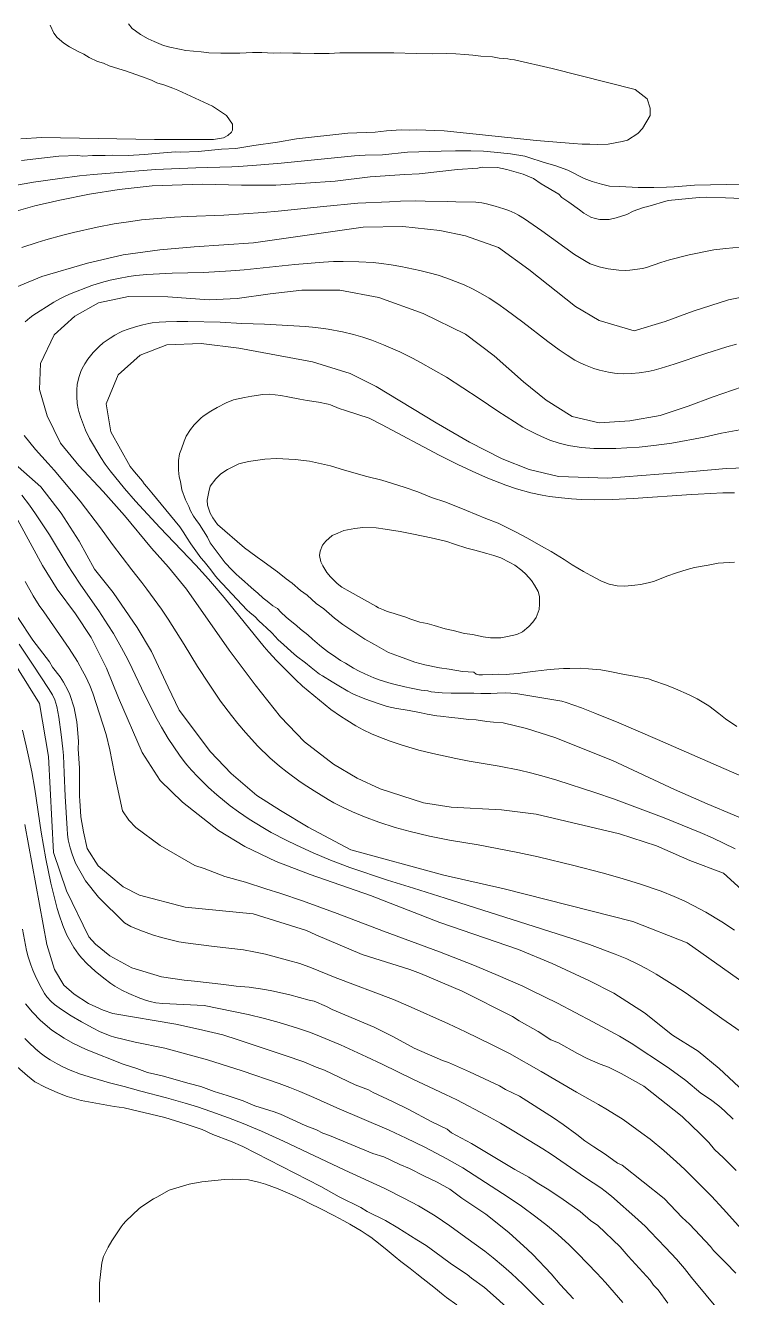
# Model space of a CAD drawing. Header units: metres. Extents: x 548946 to 557077, y 1838800 to 1845419.
# Drawn here: x 550228 to 550508, y 1844129 to 1844635 of the extents above; entities that cross this region are included whole.
import ezdxf

# ---------------------------------------------------------------- set-up
doc = ezdxf.new("R2010")
doc.units = ezdxf.units.M
doc.header["$LTSCALE"] = 28
doc.layers.add('1', color=7, linetype='Continuous', lineweight=13)
doc.layers.add('2', color=7, linetype='Continuous', lineweight=13)

msp = doc.modelspace()

# ---------------------------------------------------------------- linework, layer by layer
at = {"layer": '1'}
for points in [[(550269.06, 1844635.59), (550270.5, 1844633.77), (550271.73, 1844632.8), (550273.74, 1844631.41), (550276.8, 1844629.65), (550279.27, 1844628.57), (550282.92, 1844627), (550285.48, 1844626.3), (550289.29, 1844625.49), (550291.82, 1844625.03), (550297.84, 1844624.47), (550300.86, 1844624.07), (550305.7, 1844624), (550310.54, 1844623.93), (550313.26, 1844623.99), (550318.32, 1844624.19), (550321.91, 1844624.23), (550326.4, 1844623.99), (550329.37, 1844624.08), (550334.21, 1844624.01), (550337.31, 1844623.99), (550342.78, 1844623.87), (550348.74, 1844623.8), (550352.92, 1844624.03), (550361.47, 1844624.13), (550374.36, 1844624.1), (550383.31, 1844623.87), (550389.65, 1844623.73), (550395.34, 1844623.87), (550398.96, 1844623.66), (550402.57, 1844623.45), (550405.7, 1844623.19), (550408.97, 1844622.82), (550413.59, 1844622.47), (550416.26, 1844621.91), (550419.63, 1844621.67), (550420.78, 1844621.43), (550422.27, 1844621.35), (550437.25, 1844617.93), (550470.17, 1844609.51), (550475, 1844605.83), (550476.12, 1844602.15)], [(550476.12, 1844602.15), (550476.12, 1844599.2), (550473.14, 1844594.05), (550471.22, 1844592.02), (550467.19, 1844589.4), (550465.04, 1844588.9), (550462.9, 1844588.52), (550459.5, 1844587.77), (550455.34, 1844587.65), (550452.19, 1844587.77), (550449.17, 1844587.77), (550445.64, 1844588.02), (550431.05, 1844589.31), (550394.33, 1844593.05), (550383.34, 1844593.43), (550380.72, 1844593.33), (550377.25, 1844593.55), (550371.42, 1844593.09), (550367.02, 1844592.59), (550356.12, 1844592.17), (550335.7, 1844589.85), (550328.14, 1844588.59), (550318.75, 1844587.32), (550311.59, 1844586.11), (550305.94, 1844585.87), (550296.74, 1844584.83), (550289.66, 1844584.64), (550287.62, 1844584.81), (550279.79, 1844584.12), (550275.38, 1844583.63), (550268.93, 1844583.3), (550262.84, 1844583.42), (550259.81, 1844583.28), (550254.74, 1844583.31), (550250.91, 1844583.08), (550248.87, 1844583.26), (550241.39, 1844583.02), (550226.58, 1844581.34)], [(550443.47, 1844577.52), (550438.75, 1844579.15), (550433.67, 1844580.67), (550427.96, 1844582.56), (550426.39, 1844582.97), (550420.75, 1844583.93), (550414.26, 1844584.68), (550409.98, 1844584.95), (550405.01, 1844585.14), (550398.87, 1844585.16), (550393.24, 1844585.06), (550379.82, 1844584.61), (550369.83, 1844583.62), (550362.95, 1844583.38), (550358.81, 1844583.15), (550329.58, 1844580.22), (550321.54, 1844579.52), (550312.85, 1844578.9), (550310, 1844578.77), (550295.71, 1844578.37), (550279.78, 1844577.68), (550255.1, 1844575.73), (550249.51, 1844575.18), (550241.68, 1844574.17), (550231.28, 1844572.66), (550223.85, 1844571.32)], [(550525.88, 1844565.71), (550506.13, 1844566.52), (550498.61, 1844566.68), (550495.58, 1844566.54), (550483.35, 1844565.35), (550475.3, 1844563.02), (550473.52, 1844562.62), (550469.43, 1844561.14), (550466.95, 1844559.84), (550462.63, 1844558.55), (550459.88, 1844557.83), (550456.23, 1844557.82), (550454.36, 1844558.22), (550452.67, 1844558.83), (550449.86, 1844560.34), (550448.08, 1844561.76), (550443.89, 1844564.73), (550441.04, 1844566.64), (550439.88, 1844567.93), (550432.93, 1844572), (550429.85, 1844574.09), (550425.8, 1844575.86), (550419.3, 1844577.76), (550415.56, 1844578.55), (550409.47, 1844578.67), (550407.69, 1844578.27), (550399.63, 1844577.76), (550384.42, 1844576.04), (550378.77, 1844575.8), (550364.92, 1844574.87), (550351.15, 1844573.15), (550327.51, 1844571.47), (550313.93, 1844571.45), (550298.3, 1844571.86), (550278.36, 1844571.22), (550265.37, 1844569.72), (550253.57, 1844567.96), (550241.71, 1844565.55), (550231.78, 1844563.24)], [(550512.92, 1844571.87), (550493.74, 1844571.56), (550485.77, 1844570.78), (550482.69, 1844570.69), (550477.65, 1844570.56), (550471.47, 1844570.56), (550464.16, 1844570.94), (550460, 1844571.06), (550456.85, 1844571.93), (550453.2, 1844572.93), (550449.92, 1844574.18), (550443.47, 1844577.52)], [(550231.78, 1844563.24), (550218.91, 1844559.55)], [(550372.62, 1844564.83), (550360.04, 1844564.31), (550346.45, 1844563.02), (550328.39, 1844561.17), (550322.53, 1844560.7), (550306.82, 1844559.63), (550292.41, 1844559.05), (550287.29, 1844558.77), (550280.52, 1844558.3), (550274.12, 1844557.67), (550269.91, 1844557.12), (550263.29, 1844556.11), (550256.55, 1844554.83), (550247.2, 1844552.74), (550243, 1844551.68), (550236.12, 1844549.78), (550232.75, 1844548.77), (550226.63, 1844546.72)], [(550511.72, 1844546.83), (550506.29, 1844546.36), (550501.5, 1844545.77), (550491.62, 1844543.86), (550483.83, 1844541.87), (550480.41, 1844540.76), (550474.7, 1844538.76), (550473.09, 1844538.36), (550468.09, 1844537.69), (550466.47, 1844537.57), (550463.72, 1844537.76), (550459.49, 1844538.29), (550457.67, 1844538.59), (550455.92, 1844539.11), (550452.41, 1844540.27), (550450.75, 1844541.12), (550446.19, 1844543.9), (550433.09, 1844553.41), (550426.28, 1844558.17), (550423.83, 1844559.64), (550422.37, 1844560.36), (550419.99, 1844561.38), (550418.09, 1844562.09), (550414.6, 1844563.22), (550411.19, 1844564.13), (550409.36, 1844564.48), (550406.94, 1844564.78), (550398.98, 1844564.87), (550395.88, 1844565.02), (550386.77, 1844565.16), (550383.04, 1844565.29), (550377.06, 1844565.12), (550372.62, 1844564.83)], [(550227.99, 1844517.19), (550229.88, 1844518.84), (550231.06, 1844519.72), (550239.4, 1844524.96), (550241.68, 1844526.32), (550243.03, 1844527.02), (550245.63, 1844528.16), (550254.43, 1844531.66), (550258.35, 1844532.86), (550261.69, 1844533.69), (550265.02, 1844534.42), (550269.13, 1844535.16), (550271.86, 1844535.55), (550276.23, 1844536.01), (550286.42, 1844536.57), (550298.78, 1844536.85), (550309.61, 1844537.41), (550314.96, 1844537.83), (550335.02, 1844539.96), (550346.42, 1844540.9), (550350.42, 1844541.12), (550354.29, 1844541.22), (550360.44, 1844541.09), (550366.23, 1844540.73), (550369.49, 1844540.42), (550373.38, 1844539.9)], [(550373.38, 1844539.9), (550377.22, 1844539.19), (550384.76, 1844537.57), (550388.42, 1844536.7), (550391.94, 1844535.71), (550395.4, 1844534.58), (550398.87, 1844533.27), (550402.29, 1844531.83), (550405.56, 1844530.33), (550408.83, 1844528.62), (550412.25, 1844526.55), (550415.68, 1844524.3), (550418.99, 1844522.01), (550425.63, 1844517.09), (550435.58, 1844509.33), (550440.01, 1844506.09), (550443.19, 1844503.92), (550446.3, 1844502.02), (550448.36, 1844500.92), (550450.47, 1844499.93), (550453.82, 1844498.65), (550456.04, 1844497.98), (550459.65, 1844497.14), (550462.04, 1844496.77), (550463.35, 1844496.65), (550465.71, 1844496.58), (550468.73, 1844496.68), (550471.77, 1844496.95), (550475.43, 1844497.51), (550477.7, 1844498.02), (550480.56, 1844498.79), (550485.65, 1844500.32), (550498.26, 1844504.64), (550506.66, 1844507.26), (550510.47, 1844508.29)], [(550239.56, 1844512.01), (550247.73, 1844519.41), (550257.06, 1844524.75), (550269.02, 1844527.31), (550284.66, 1844527.18), (550301.07, 1844525.99), (550312.11, 1844526.5), (550325.33, 1844528.29), (550337.81, 1844529.74), (550352.91, 1844529.81), (550368.36, 1844526.83), (550386.01, 1844520.48), (550402.84, 1844512.24), (550414.16, 1844503.74), (550425.82, 1844493.35), (550434.81, 1844486), (550445.23, 1844479.59), (550455.98, 1844477.09), (550468.15, 1844477.86), (550480.18, 1844479.9), (550491.24, 1844483.64), (550501.13, 1844487.37), (550512.67, 1844491.42)], [(550509.9, 1844307.78), (550500.92, 1844312.06), (550496.07, 1844314.19), (550481.73, 1844320.11), (550461.65, 1844327.56), (550454.61, 1844329.94), (550439.15, 1844334.99), (550433.16, 1844336.76), (550428.59, 1844337.97), (550424.27, 1844338.98), (550416.27, 1844340.62), (550404.32, 1844342.61), (550398.94, 1844343.62), (550389.86, 1844345.6), (550384.29, 1844346.99), (550377.67, 1844348.94), (550372.89, 1844350.56), (550368.36, 1844352.27), (550365.57, 1844353.45), (550362.24, 1844355.01), (550359.26, 1844356.66), (550355.68, 1844358.86), (550353.2, 1844360.43), (550349.41, 1844363.08), (550338.14, 1844372.38), (550335.28, 1844375.11), (550327.75, 1844382.56), (550324.79, 1844385.85), (550322.94, 1844388.06), (550306.94, 1844407.69), (550300.72, 1844414.93), (550295.71, 1844420.51), (550281.5, 1844435.4), (550271.83, 1844445.89), (550267.42, 1844450.95), (550261.75, 1844457.97), (550259.8, 1844460.57), (550258.03, 1844463.26), (550253.53, 1844470.76), (550251.98, 1844474.08), (550251.13, 1844476.22), (550249.93, 1844479.45), (550249.29, 1844481.5), (550249.01, 1844482.66), (550248.66, 1844484.76), (550248.43, 1844487.46), (550248.43, 1844490.17), (550248.63, 1844492.28), (550248.84, 1844493.43), (550249.4, 1844495.49), (550250.15, 1844497.5), (550250.64, 1844498.59), (550251.65, 1844500.49), (550252.82, 1844502.32), (550254.92, 1844505), (550257.31, 1844507.41), (550258.99, 1844508.78), (550261.75, 1844510.73), (550263.6, 1844511.9), (550265.55, 1844512.97), (550266.69, 1844513.48), (550268.85, 1844514.29), (550271.73, 1844515.19), (550274.66, 1844516.01), (550277.07, 1844516.55)], [(550277.07, 1844516.55), (550278.47, 1844516.77), (550281.13, 1844517.04), (550283.87, 1844517.2), (550288.16, 1844517.36), (550292.51, 1844517.38), (550305.36, 1844516.99), (550314.03, 1844516.56), (550322.99, 1844516.28), (550339.26, 1844515.3), (550343.47, 1844514.89), (550348.36, 1844514.24), (550353.95, 1844513.2), (550358.37, 1844512.17), (550362.04, 1844511.14), (550365.65, 1844509.89), (550370.24, 1844508.07), (550376.74, 1844505.25), (550381.73, 1844502.78), (550384.95, 1844501.06), (550390.2, 1844498.16), (550395.32, 1844495.17), (550408.29, 1844486.78), (550415.63, 1844481.67), (550425.6, 1844475.37), (550426.77, 1844474.7), (550431.01, 1844472.57), (550434.24, 1844471.04), (550436.37, 1844470.13), (550439.98, 1844468.99), (550443.78, 1844468.08), (550446.23, 1844467.59), (550448.9, 1844467.2), (550453.85, 1844466.86), (550458.26, 1844466.79), (550462.52, 1844466.85), (550466.93, 1844467.06), (550471.8, 1844467.44), (550477.58, 1844468.03), (550484.73, 1844468.99), (550497.61, 1844471.33), (550504.51, 1844472.91), (550514.71, 1844474.82)], [(550513.91, 1844290.27), (550505.29, 1844298.07), (550491.92, 1844303.11), (550478.72, 1844308.93), (550463.97, 1844313.68), (550430.91, 1844321.59), (550417.16, 1844323.22), (550397.16, 1844324.25), (550386.11, 1844326.07), (550368.94, 1844331.57), (550359.8, 1844335.8), (550350.37, 1844341.42), (550338.89, 1844350.28), (550329.35, 1844360.15), (550319.34, 1844372.93), (550308.97, 1844386.7), (550292.08, 1844410.95), (550284.87, 1844419.67), (550278.18, 1844427.28), (550267.38, 1844440.23), (550258.92, 1844449.71), (550249.33, 1844460.08), (550241.98, 1844468.91), (550236.71, 1844479.79), (550233.69, 1844490.28), (550234.03, 1844500.65), (550239.56, 1844512.01)], [(550274.55, 1844453.93), (550271.33, 1844457.52), (550269.64, 1844459.73), (550261.98, 1844473.43), (550260.17, 1844484.58), (550264.9, 1844496.1), (550273.67, 1844503.96), (550284.3, 1844508.03), (550297.92, 1844508.58), (550312.86, 1844506.7), (550342.14, 1844501.32), (550357.01, 1844496.72), (550367.43, 1844491.48), (550391.17, 1844477.06), (550404.47, 1844469.31), (550417.36, 1844462.8), (550428.06, 1844458.49), (550439.74, 1844455.72), (550459.32, 1844455.02), (550493.09, 1844457.65), (550506.37, 1844458.93), (550517.81, 1844459.35)], [(550325.12, 1844343.96), (550320.33, 1844348.6), (550315.46, 1844353.95), (550312.41, 1844357.58), (550309.91, 1844360.71), (550305.6, 1844366.45), (550301.01, 1844373.14), (550296.46, 1844380.27), (550291.17, 1844389), (550284.79, 1844398.99), (550282.15, 1844402.94), (550276.28, 1844411.01), (550274.34, 1844413.61), (550270.33, 1844418.68), (550262.62, 1844428.71), (550257.83, 1844435.27), (550249.76, 1844445.9), (550239.43, 1844458.25), (550237.16, 1844460.87), (550232.07, 1844466.41), (550227.53, 1844472)], [(550430.6, 1844378.36), (550426.38, 1844377.79), (550423.75, 1844377.49), (550420.27, 1844377.19), (550419.14, 1844377.06), (550415.99, 1844377.18), (550413.52, 1844377.09), (550409.64, 1844376.93), (550408.11, 1844376.95), (550407.05, 1844377.12), (550406.19, 1844377.97), (550401.6, 1844378.21), (550396.35, 1844379.14), (550392.49, 1844379.65), (550386.74, 1844380.81), (550382.71, 1844381.97), (550376.65, 1844384.23), (550372.2, 1844385.73), (550366.7, 1844388.91), (550362.93, 1844391.05), (550359.34, 1844393.4), (550354.09, 1844396.9), (550350.85, 1844399.48), (550346.54, 1844403.09), (550343.52, 1844405.31), (550339.92, 1844408.52), (550337.33, 1844410.42), (550334.05, 1844413.38), (550331.66, 1844415.1), (550328.21, 1844417.85), (550325.82, 1844419.58), (550322.31, 1844422.04), (550320.14, 1844423.6), (550317.02, 1844425.91), (550315.14, 1844427.41), (550304.38, 1844436.66), (550302.56, 1844439.3), (550301.49, 1844441.18), (550300.38, 1844444.29), (550300.25, 1844446.27), (550300.91, 1844449.68), (550301.51, 1844451.94), (550303.65, 1844454.84), (550305.72, 1844456.79), (550308.28, 1844458.51), (550312.79, 1844460.73), (550316.67, 1844461.74), (550323.14, 1844462.57), (550327.78, 1844462.81), (550335.23, 1844462.51), (550340.83, 1844461.82), (550349.23, 1844459.91), (550354.75, 1844458.26), (550363.69, 1844455.75), (550369.66, 1844454.24), (550378.44, 1844451.52), (550383.9, 1844449.57), (550389.37, 1844447.43), (550395.01, 1844445.5), (550403.19, 1844442.24), (550410.88, 1844439.02)], [(550417.8, 1844357.79), (550413.96, 1844358.11), (550411.27, 1844358.38), (550407.11, 1844358.95), (550404.23, 1844359.2), (550399.99, 1844359.67), (550397.29, 1844359.93), (550392.95, 1844360.49), (550391.51, 1844360.61), (550387.62, 1844361.31), (550385.28, 1844361.81), (550380.52, 1844362.69), (550378.09, 1844363.09), (550375.48, 1844363.46), (550371.76, 1844364.37), (550369.01, 1844365.2), (550364.74, 1844366.71), (550362.26, 1844367.67), (550358.37, 1844369.22), (550356.05, 1844370.39), (550352.58, 1844372.47), (550349.92, 1844374.07), (550346.03, 1844376.48), (550344.9, 1844377.21), (550341.55, 1844379.88), (550339.36, 1844381.63), (550335.72, 1844384.36), (550333.6, 1844386.21), (550330.53, 1844389), (550328.42, 1844390.85), (550326.03, 1844393.44), (550323.69, 1844395.65), (550322.51, 1844396.75), (550320.69, 1844398.54), (550319.29, 1844400), (550317.2, 1844401.67), (550316.03, 1844402.77), (550304.35, 1844415.15), (550303.13, 1844416.63), (550301.67, 1844418.65), (550300.66, 1844419.97), (550299.01, 1844421.97), (550297.79, 1844423.45), (550293.83, 1844428.99), (550292.01, 1844431.64), (550290.96, 1844433.33), (550289.45, 1844435.73), (550278.31, 1844449.22), (550276.33, 1844451.65), (550275.24, 1844452.86), (550274.55, 1844453.93)], [(550226.72, 1844448.25), (550229.7, 1844444.33), (550232.13, 1844440.9), (550237.62, 1844432.51), (550245.07, 1844420.22), (550246.79, 1844417.53), (550250.12, 1844412.56), (550257.22, 1844402.34), (550260.86, 1844396.83), (550263.03, 1844393.37), (550266.27, 1844387.6), (550268.73, 1844382.99), (550270.46, 1844379.47), (550275.31, 1844369.14), (550280.46, 1844359.09), (550282.11, 1844356.07), (550284.81, 1844351.66), (550287.08, 1844348.23), (550289.32, 1844344.93), (550291.11, 1844342.48), (550292.13, 1844341.19), (550294.05, 1844338.99), (550296.51, 1844336.37), (550300.83, 1844332.08), (550304.05, 1844329.26), (550309.41, 1844324.9), (550312.65, 1844322.45), (550316.97, 1844319.53), (550322.3, 1844316.17), (550325.71, 1844314.28), (550331.68, 1844311.15), (550335.7, 1844309.14), (550342.4, 1844306.16), (550349.29, 1844303.22), (550356.86, 1844300.35), (550371.9, 1844295.34), (550382.25, 1844292.17), (550394.74, 1844288.08), (550445.07, 1844272.12), (550452.12, 1844269.68), (550462.3, 1844265.88), (550466.97, 1844263.97), (550471.06, 1844262.08), (550474.84, 1844260.1), (550478.58, 1844257.94), (550486.02, 1844253.34), (550490.5, 1844250.38)], [(550220.99, 1844445.92), (550234.8, 1844420.41), (550240.68, 1844410.9), (550248.01, 1844401.16), (550254.14, 1844391.68), (550260.32, 1844379.61), (550265.05, 1844367.77), (550274.42, 1844346), (550281.64, 1844334.96), (550290.52, 1844326.31), (550304.73, 1844315.05), (550315.16, 1844308.64), (550327.59, 1844302.73), (550341.1, 1844297.58), (550365.05, 1844289.26), (550392.63, 1844278.52), (550423.84, 1844267.68), (550437.26, 1844262.14), (550451.86, 1844255.44), (550461.74, 1844250.39), (550473.87, 1844242.63), (550485.1, 1844233.74), (550495.27, 1844227.3), (550503.55, 1844220.51), (550529.21, 1844196.52)], [(550410.88, 1844439.02), (550415.85, 1844437.11), (550422.92, 1844433.54), (550427.16, 1844431.35), (550433.06, 1844428.02), (550436.82, 1844425.88), (550442.03, 1844422.76), (550445.23, 1844420.55), (550449.7, 1844418.02), (550452.65, 1844416.35), (550456.81, 1844414.06), (550459.89, 1844412.98), (550463.1, 1844412.3), (550466.07, 1844412.16), (550470.12, 1844412.53), (550472.37, 1844412.78), (550475.44, 1844413.42), (550477.47, 1844414.03), (550480.58, 1844415.14), (550482.85, 1844416.06), (550486.69, 1844417.45), (550490.82, 1844418.78), (550493.78, 1844419.49), (550499.19, 1844420.49), (550503.2, 1844421.22), (550509.71, 1844421.68)], [(550227.99, 1844413.94), (550231.2, 1844408.33), (550233.6, 1844404.48), (550235.33, 1844401.88), (550245.51, 1844387.31), (550248.75, 1844382.16), (550250.8, 1844378.52), (550252.09, 1844376.05), (550253.61, 1844372.64), (550254.82, 1844369.58), (550260.09, 1844353.2), (550261.63, 1844347.08), (550263.4, 1844337.56), (550266.64, 1844322.91), (550269.08, 1844319.1), (550271.91, 1844316.29), (550281.65, 1844309.06), (550295.41, 1844301.18), (550299.02, 1844299.87), (550305.51, 1844297.36), (550307.21, 1844296.81), (550315.51, 1844294.51), (550323.54, 1844291.91), (550329.57, 1844290.06), (550338.14, 1844287.06), (550351.92, 1844282), (550370.34, 1844275), (550392.47, 1844266.86), (550405.71, 1844261.6), (550414.89, 1844257.8), (550425.6, 1844253.14), (550429.1, 1844251.5)], [(550225.07, 1844399.72), (550230.96, 1844390.66), (550237.61, 1844382.08)], [(550453.75, 1844189.27), (550450.23, 1844191.71), (550447.11, 1844194.19), (550441.59, 1844198.22), (550437.85, 1844200.84), (550424.32, 1844209.43), (550418.76, 1844212.04), (550416.36, 1844213.59), (550404.39, 1844219.12), (550396.07, 1844222.83), (550393.76, 1844223.58), (550382.46, 1844228.58), (550374.05, 1844233.1), (550366.53, 1844236.9), (550349.94, 1844243.93), (550347.58, 1844245.08), (550342.69, 1844247.16), (550340.82, 1844247.56), (550333.08, 1844249.72), (550326.63, 1844251.21), (550323.12, 1844251.83), (550316.94, 1844252.75), (550311.83, 1844253.18), (550306.89, 1844253.84), (550295.2, 1844255.14), (550291.11, 1844255.49), (550282.14, 1844256.88), (550270.29, 1844260.48), (550261.57, 1844265.29), (550255.89, 1844269.91), (550253.23, 1844272.8), (550244.39, 1844291.01), (550239.27, 1844306.25), (550237.21, 1844344.43), (550233.7, 1844365.5), (550221.26, 1844385.55)], [(550237.61, 1844382.08), (550238.86, 1844380), (550241.94, 1844376.09), (550243.19, 1844374), (550244.98, 1844370.76), (550245.78, 1844369.02), (550247.4, 1844363.73), (550247.75, 1844362.35), (550248.43, 1844358.17), (550248.75, 1844355.37), (550249.12, 1844350.34), (550249.03, 1844347.5), (550249.49, 1844339.84), (550249.6, 1844333.57), (550249.56, 1844328.5), (550249.75, 1844326.9), (550250.07, 1844320.45), (550251.15, 1844314.49), (550252.65, 1844307.86), (550256.91, 1844301.03), (550261.17, 1844297.42), (550266.84, 1844292.6), (550273.33, 1844289.39), (550291.49, 1844284.6), (550318.52, 1844281.92), (550339.68, 1844275.34), (550343.46, 1844273.54), (550361.84, 1844265.74), (550380.75, 1844259.78), (550384.97, 1844258.23), (550401.57, 1844251.2), (550421.54, 1844241.11), (550424.17, 1844239.38), (550431.73, 1844235.18), (550436.76, 1844231.9), (550439.74, 1844230.62), (550447.31, 1844226.41), (550451.18, 1844224.42), (550456.3, 1844222.17), (550459.68, 1844220.93), (550464.62, 1844218.45), (550473.69, 1844213.4), (550488.83, 1844201.35), (550492.93, 1844197.36), (550495.65, 1844194.83), (550499.52, 1844191.02), (550501.66, 1844188.22), (550505.27, 1844184.99), (550510.3, 1844179.89)], [(550510.55, 1844356.4), (550506.11, 1844359.42), (550503.39, 1844361.58), (550499.44, 1844364.56), (550494.84, 1844367.37), (550491.62, 1844368.91), (550486.21, 1844371.34), (550482.61, 1844372.84), (550477.26, 1844374.7), (550475.48, 1844375.26), (550469.84, 1844376.34), (550465.96, 1844377.04), (550460.21, 1844378.2), (550456.62, 1844378.83), (550451.71, 1844379.32), (550448.64, 1844379.55), (550444.28, 1844379.43), (550441.71, 1844379.43), (550438.03, 1844379.11), (550435.11, 1844378.87), (550430.6, 1844378.36)], [(550531.02, 1844312.16), (550498.86, 1844325.6), (550485.81, 1844331.32), (550461.22, 1844342.92), (550438.35, 1844352.02), (550427, 1844355.61), (550417.8, 1844357.79)], [(550226.87, 1844354.86), (550228.4, 1844348.65), (550229.2, 1844345.06), (550230.56, 1844338.31), (550231.78, 1844331.44), (550234.38, 1844314.33), (550236.23, 1844303.81), (550238.21, 1844294.08), (550239.44, 1844288.78), (550240.71, 1844284.01), (550241.48, 1844281.52), (550242.97, 1844277.29), (550244.59, 1844273.47), (550245.52, 1844271.57), (550247.29, 1844268.53), (550249.2, 1844265.83), (550250.36, 1844264.43), (550252.61, 1844262.05), (550255.77, 1844259.16), (550259.23, 1844256.3), (550262.04, 1844254.23), (550263.59, 1844253.21), (550266.35, 1844251.59), (550269.11, 1844250.19), (550273.5, 1844248.35), (550276.22, 1844247.43), (550277.6, 1844247.04), (550279.88, 1844246.54), (550282.6, 1844246.24), (550299.1, 1844245.48), (550316.5, 1844241.85), (550323.02, 1844240.31), (550328.83, 1844238.69), (550336.16, 1844236.49), (550340.56, 1844235), (550342.66, 1844234.18), (550353.14, 1844229.84), (550363.51, 1844225.09)], [(550509.62, 1844275.43), (550504.61, 1844278.68), (550498.29, 1844282.53), (550493.52, 1844285.15), (550489.65, 1844287.08), (550485.77, 1844288.84), (550480.53, 1844290.92), (550472.31, 1844293.71), (550465.11, 1844295.94), (550457.15, 1844298.23), (550445.83, 1844301.19), (550431.67, 1844304.59), (550423.57, 1844306.3), (550407.82, 1844309.28), (550396.44, 1844311.21), (550388.52, 1844312.8), (550380.81, 1844314.65), (550374.85, 1844316.29), (550368.45, 1844318.33), (550362.74, 1844320.41), (550358.02, 1844322.4), (550354.27, 1844324.17), (550350.61, 1844326.07), (550348.36, 1844327.36), (550342.68, 1844330.8), (550339.86, 1844332.6), (550337.18, 1844334.44), (550332.02, 1844338.23), (550328.96, 1844340.64), (550325.12, 1844343.96)], [(550227.84, 1844317.38), (550236.62, 1844269.79), (550239.59, 1844259.85), (550243.33, 1844253.52), (550247.38, 1844249.97), (550253.16, 1844246.26), (550258.93, 1844243.64), (550262.83, 1844242.25), (550287.78, 1844238.08), (550296.83, 1844236.07), (550306.41, 1844233.77), (550312.51, 1844231.83)], [(550226.89, 1844275.81), (550228.57, 1844267.28), (550229.23, 1844264.77), (550230.23, 1844261.71), (550231.02, 1844259.59), (550232.34, 1844256.49), (550234.28, 1844252.59), (550235.65, 1844250.3)], [(550235.65, 1844250.3), (550236.63, 1844248.97), (550238.32, 1844247.14), (550239.68, 1844245.94), (550242.4, 1844243.92), (550246.23, 1844241.41), (550250.39, 1844238.94), (550254.92, 1844236.48), (550257.56, 1844235.19), (550261.74, 1844233.47), (550263.48, 1844232.92), (550271.69, 1844230.95), (550283.45, 1844228.57), (550300.42, 1844223.94), (550314.13, 1844219.49), (550328.89, 1844214.43), (550333.13, 1844212.89), (550337.03, 1844211.32), (550342.57, 1844208.94), (550351.8, 1844204.87), (550372.49, 1844195.93), (550379.31, 1844192.76), (550386.71, 1844189.15), (550395.45, 1844184.52), (550401.8, 1844180.93), (550419.82, 1844169.36), (550425.06, 1844165.71), (550430.73, 1844161.55), (550435.43, 1844157.87), (550439.47, 1844154.45), (550443.99, 1844150.31), (550447.42, 1844146.95), (550454.98, 1844139.09), (550458.42, 1844135.35), (550465.35, 1844127.47)], [(550429.1, 1844251.5), (550439.36, 1844246.35), (550453.35, 1844239.04), (550460.54, 1844235.19), (550463.97, 1844233.25), (550468.61, 1844230.46), (550483.1, 1844220.97), (550485.46, 1844219.31), (550490.31, 1844215.66), (550496.34, 1844210.7), (550500.09, 1844208.11), (550503.38, 1844205.62), (550505.71, 1844203.66), (550509.12, 1844200.33)], [(550490.5, 1844250.38), (550504.59, 1844240.31), (550514.05, 1844233.8)], [(550435.33, 1844125.09), (550425.55, 1844134.68), (550421.07, 1844138.97), (550417.97, 1844141.77), (550413.85, 1844145.22), (550410.49, 1844147.83), (550403.03, 1844153.31), (550396.65, 1844157.88), (550390.74, 1844161.87), (550384.17, 1844165.81), (550378.37, 1844168.98), (550370.86, 1844172.72), (550354.87, 1844180.06), (550330.59, 1844191.56), (550321.82, 1844195.49), (550314.52, 1844198.54), (550308.68, 1844200.78), (550301.7, 1844203.34), (550296.4, 1844205.15), (550291.5, 1844206.7), (550284.14, 1844208.83), (550273.85, 1844211.49), (550267.34, 1844213.3), (550261.47, 1844214.8), (550254.71, 1844216.69), (550249.98, 1844218.18), (550245.84, 1844219.8), (550242.88, 1844221.16), (550240.75, 1844222.24), (550237.93, 1844223.84), (550236.04, 1844225.12), (550233.96, 1844226.65), (550231.93, 1844228.37), (550229.54, 1844230.68), (550227.91, 1844232.43)], [(550232.52, 1844227.87), (550231.93, 1844228.37), (550229.54, 1844230.68), (550229.05, 1844231.2)], [(550312.51, 1844231.83), (550331.23, 1844225.65), (550338.61, 1844223.04), (550343.51, 1844220.97), (550346.89, 1844219.73), (550359.08, 1844214.02), (550364.37, 1844211.99), (550366.11, 1844210.97), (550373.8, 1844207.39), (550380.03, 1844204.25), (550389.51, 1844199.25), (550395.52, 1844196.28), (550397.3, 1844194.86), (550405.26, 1844190.7), (550422.44, 1844180.3), (550428.05, 1844177.29), (550431.34, 1844175.03), (550435.26, 1844172.63), (550440.73, 1844169), (550448.43, 1844163.6), (550452.49, 1844160.01), (550455.34, 1844158.1), (550464.2, 1844149.59), (550467.45, 1844145.91), (550476.23, 1844136.37), (550477.48, 1844134.28), (550479.3, 1844132.47), (550483.14, 1844127.23)], [(550363.51, 1844225.09), (550369.69, 1844222.18), (550381.96, 1844216.16), (550394.86, 1844210.13), (550399.36, 1844207.94), (550410.87, 1844201.95), (550416.76, 1844198.71), (550422.09, 1844195.56), (550433.55, 1844188.51), (550436.85, 1844186.34), (550450.47, 1844176.97), (550456.52, 1844173), (550458.31, 1844171.74), (550460.8, 1844169.73), (550471.31, 1844160.49), (550474.31, 1844157.64), (550476.24, 1844155.68), (550482.26, 1844149.35), (550486.58, 1844144.66), (550489.8, 1844140.92), (550492.64, 1844137.38), (550504.18, 1844123.41), (550505.54, 1844121.64), (550509.85, 1844115.31)], [(550224.84, 1844221.09), (550228.9, 1844217.49), (550231.8, 1844215.18), (550235.89, 1844213.01), (550241.01, 1844210.76), (550244.62, 1844209.34), (550250.28, 1844207.75), (550263.32, 1844205.38), (550267.23, 1844204.81), (550283.48, 1844200.97), (550291.9, 1844198.28), (550298.22, 1844196.16), (550302.49, 1844194.21), (550309.48, 1844191.55), (550314.38, 1844189.47), (550345.38, 1844173.52), (550352.73, 1844169.49), (550361.33, 1844165.2), (550363.74, 1844163.64)], [(550224.84, 1844221.09), (550228.9, 1844217.49), (550231.8, 1844215.18), (550235.89, 1844213.01), (550241.01, 1844210.76), (550244.62, 1844209.34), (550250.28, 1844207.75), (550263.32, 1844205.38), (550267.23, 1844204.81), (550283.48, 1844200.97), (550291.9, 1844198.28), (550298.22, 1844196.16), (550302.49, 1844194.21), (550309.48, 1844191.55), (550314.38, 1844189.47), (550345.38, 1844173.52), (550352.73, 1844169.49), (550361.33, 1844165.2), (550363.74, 1844163.64)], [(550510.26, 1844139.17), (550506.16, 1844143.16), (550501.35, 1844148.09), (550500.15, 1844149.77), (550491.86, 1844158.56), (550488.92, 1844161.26), (550481.79, 1844168.76), (550465.1, 1844182.05), (550463.18, 1844182.85), (550458.33, 1844186.35), (550453.75, 1844189.27)], [(550399.41, 1844126.56), (550395.32, 1844129.46), (550394.01, 1844130.5), (550390.21, 1844133.53), (550386.07, 1844136.82), (550383.46, 1844138.9), (550380.85, 1844140.98), (550377.18, 1844143.73), (550374.9, 1844145.55), (550371.72, 1844148.25), (550368.89, 1844150.51), (550367.04, 1844151.98), (550365.19, 1844153.45), (550363.8, 1844154.38), (550361.45, 1844155.9), (550359.87, 1844156.81), (550356.89, 1844158.64), (550354.48, 1844159.85), (550350.56, 1844162.08), (550345.11, 1844164.83), (550341.02, 1844166.84), (550338.2, 1844168.2), (550334, 1844170.3), (550331.2, 1844171.46), (550328.39, 1844172.63), (550323.44, 1844174.44), (550320.68, 1844175.22), (550316.62, 1844176.14), (550313.62, 1844176.4), (550310.45, 1844176.43), (550307.19, 1844176.36), (550298.1, 1844175.43), (550293.06, 1844174.46), (550285.12, 1844172.08), (550280.29, 1844169.35), (550278.88, 1844168.7), (550274.28, 1844165.6), (550273.28, 1844164.8), (550267.91, 1844159.84), (550266.96, 1844158.64), (550266.09, 1844157.55), (550262.37, 1844151.99), (550260.88, 1844149.44), (550259.13, 1844145.68), (550258.42, 1844143.23), (550257.49, 1844135.1), (550257.49, 1844127.61)], [(550399.41, 1844126.56), (550395.32, 1844129.46), (550394.01, 1844130.5), (550390.21, 1844133.53), (550386.07, 1844136.82), (550383.46, 1844138.9), (550380.85, 1844140.98), (550377.18, 1844143.73), (550374.9, 1844145.55), (550371.72, 1844148.25), (550368.89, 1844150.51), (550367.04, 1844151.98), (550365.19, 1844153.45), (550363.8, 1844154.38), (550361.45, 1844155.9), (550359.87, 1844156.81), (550356.89, 1844158.64), (550354.48, 1844159.85), (550350.56, 1844162.08), (550345.11, 1844164.83), (550341.02, 1844166.84), (550338.2, 1844168.2), (550334, 1844170.3), (550331.2, 1844171.46), (550328.39, 1844172.63), (550323.44, 1844174.44), (550320.68, 1844175.22), (550316.62, 1844176.14), (550313.62, 1844176.4), (550310.45, 1844176.43), (550307.19, 1844176.36), (550298.1, 1844175.43), (550293.06, 1844174.46), (550285.12, 1844172.08), (550280.29, 1844169.35), (550278.88, 1844168.7), (550274.28, 1844165.6), (550273.28, 1844164.8), (550267.91, 1844159.84), (550266.96, 1844158.64), (550266.09, 1844157.55), (550262.37, 1844151.99), (550260.88, 1844149.44), (550259.13, 1844145.68), (550258.42, 1844143.23), (550257.49, 1844135.1), (550257.49, 1844127.61)], [(550363.74, 1844163.64), (550371.04, 1844160.01), (550376.03, 1844157.13), (550383.47, 1844152.3), (550387.17, 1844150.08), (550393.14, 1844145.69), (550397.33, 1844142.72), (550403.48, 1844138.55), (550405.26, 1844137.13), (550410.34, 1844133.45), (550415.07, 1844129.32)], [(550363.74, 1844163.64), (550371.04, 1844160.01), (550376.03, 1844157.13), (550383.47, 1844152.3), (550387.17, 1844150.08), (550393.14, 1844145.69), (550397.33, 1844142.72), (550403.48, 1844138.55), (550405.26, 1844137.13), (550410.34, 1844133.45), (550415.07, 1844129.32), (550420.73, 1844124.08), (550424.56, 1844120.67), (550430.4, 1844115.65), (550434.24, 1844112.23), (550444.8, 1844101.27), (550453.37, 1844091.9), (550463, 1844080.22), (550468.67, 1844073.16), (550470.81, 1844070.36), (550472.11, 1844067.87), (550473.63, 1844065.2), (550475.28, 1844063.16), (550475.78, 1844062.44)]]:
    msp.add_lwpolyline(points, dxfattribs=at)
msp.add_lwpolyline([(550357.04, 1844409.83), (550353.78, 1844411.75), (550351.9, 1844413.25), (550349.22, 1844415.89), (550347.8, 1844417.54), (550346.16, 1844420.21), (550345.41, 1844421.83), (550344.84, 1844424.34), (550345.12, 1844425.99), (550346.08, 1844428.48), (550347.33, 1844430.05), (550349.93, 1844432.24), (550352.1, 1844433.25), (550354.57, 1844434.2), (550358.85, 1844435.06), (550362.04, 1844435.42), (550367.39, 1844435.27), (550370.96, 1844434.82), (550376.87, 1844433.87), (550380.86, 1844433.09), (550386.71, 1844431.85), (550390.41, 1844431.12), (550395.4, 1844429.88), (550398.47, 1844428.8), (550403.41, 1844427.27), (550406.54, 1844426.48), (550411.26, 1844425.11), (550414.1, 1844424.39), (550416.88, 1844423.37), (550420.42, 1844421.58), (550422.44, 1844420.48), (550425.25, 1844418.42), (550426.75, 1844416.88), (550429.04, 1844414.38), (550430.19, 1844412.6), (550431.72, 1844410.02), (550432.22, 1844408.08), (550432.29, 1844404.94), (550432.15, 1844402.84), (550430.89, 1844399.74), (550429.57, 1844397.88), (550427.97, 1844396.08), (550425.45, 1844393.99), (550423.28, 1844392.98), (550419.48, 1844392.07), (550416.87, 1844391.59), (550412.78, 1844391.6), (550409.87, 1844392.03), (550405.59, 1844392.88), (550402.39, 1844393.37), (550397.88, 1844394.57), (550394.77, 1844395.17), (550390.34, 1844396.48), (550387.58, 1844397.31), (550384.76, 1844397.84), (550381.1, 1844399.05), (550378.72, 1844399.92), (550375.75, 1844400.91), (550374.08, 1844401.39), (550371.72, 1844402.08), (550370.32, 1844402.68), (550368.31, 1844403.59), (550367.29, 1844404.24)], close=True, dxfattribs=at)
at = {"layer": '2'}
for points in [[(550237.88, 1844635.03), (550239.36, 1844631.85), (550240.67, 1844630.14), (550243.39, 1844627.97), (550245.54, 1844626.48), (550248.98, 1844624.64), (550251.21, 1844623.53), (550253.33, 1844622.28), (550256.74, 1844620.68), (550259.05, 1844619.96), (550261.39, 1844618.98), (550265.12, 1844617.79), (550267.82, 1844616.98), (550271.96, 1844615.47), (550274.54, 1844614.52), (550278.16, 1844613.2), (550280.26, 1844612.19), (550283.47, 1844611.19), (550286.58, 1844610.06), (550288.65, 1844609.3), (550302.4, 1844602.94), (550307.88, 1844599.2), (550310.32, 1844595.7), (550310.32, 1844593.41), (550309.95, 1844592.55), (550308.51, 1844591.23), (550306.68, 1844590.32), (550302.75, 1844589.63), (550293.82, 1844589.63), (550279.28, 1844589.63), (550234.64, 1844590.4), (550226.26, 1844589.96)], [(550217.27, 1844528.09), (550234.65, 1844535.14), (550252.75, 1844540.47), (550266.95, 1844543.8), (550281.45, 1844545.74), (550295.12, 1844546.94), (550318.68, 1844548.64), (550362.24, 1844554.86), (550377.96, 1844555.13), (550392.61, 1844553.47), (550402.79, 1844551.43), (550415.98, 1844546.76), (550427.98, 1844537.96), (550446.46, 1844523.32), (550455.89, 1844517.7), (550469.79, 1844513.63), (550482.15, 1844517.26), (550493.29, 1844521.39), (550507.34, 1844525.99), (550519.96, 1844528.49)], [(550509.71, 1844449.27), (550505.02, 1844449.2), (550495.26, 1844448.72), (550492.57, 1844448.59), (550469.49, 1844446.92), (550461.02, 1844446.55), (550454, 1844446.44), (550448.91, 1844446.57), (550444.92, 1844446.81), (550440.91, 1844447.19), (550436.17, 1844447.8), (550433.28, 1844448.3), (550428.83, 1844449.25), (550423.05, 1844450.85), (550418.84, 1844452.29), (550411.68, 1844455.12), (550407.15, 1844457.07), (550399.86, 1844460.54), (550392.44, 1844464.21), (550369.48, 1844476.35), (550364.58, 1844478.86), (550355.19, 1844482), (550352.73, 1844482.77), (550349.24, 1844484.18), (550348.26, 1844484.45), (550344.45, 1844485.26), (550340, 1844485.9), (550337, 1844486.41), (550332.32, 1844487.4), (550329.5, 1844487.94), (550324.96, 1844488.47), (550322.31, 1844488.36), (550318.01, 1844487.69), (550315.03, 1844487.16), (550310.66, 1844486.19), (550307.85, 1844485.01), (550304.26, 1844483.08), (550301.65, 1844481.74), (550298.65, 1844479.69), (550297.69, 1844478.91), (550295.04, 1844476.23)], [(550295.04, 1844476.23), (550293.63, 1844474.46), (550291.94, 1844471.69), (550291.11, 1844469.79), (550290.03, 1844466.72), (550289.31, 1844464.74), (550288.85, 1844462.02), (550288.81, 1844460.68), (550288.9, 1844458.22), (550289.2, 1844455.59), (550289.6, 1844453.73), (550290.17, 1844450.37), (550291.66, 1844446.45), (550292.92, 1844443.74), (550293.68, 1844442.11), (550294.87, 1844439.96), (550295.69, 1844438.62), (550297.16, 1844436.6), (550300.38, 1844431.64), (550301.5, 1844429.39), (550302.63, 1844427.8), (550303.42, 1844426.66), (550307.44, 1844421.4), (550310.04, 1844418.65), (550311.76, 1844416.94), (550312.93, 1844415.84), (550315.04, 1844413.98), (550316.53, 1844412.63), (550318.74, 1844410.69), (550320.42, 1844409.36), (550322.45, 1844407.4), (550324.02, 1844406.15), (550326.32, 1844404.32), (550328.16, 1844403.2), (550329.56, 1844401.74), (550331.67, 1844399.88), (550333.16, 1844398.53), (550335.67, 1844396.53), (550337.26, 1844395.09), (550340.19, 1844392.76), (550342.09, 1844391.07), (550344.83, 1844388.72), (550346.3, 1844387.55), (550348.6, 1844385.72), (550350.44, 1844384.6), (550353.14, 1844382.62), (550355.17, 1844381.52), (550358.43, 1844379.6), (550360.67, 1844378.33), (550362.88, 1844377.25), (550366.48, 1844375.76), (550368.57, 1844374.95), (550372.41, 1844373.77), (550374.88, 1844373), (550378.78, 1844372.11), (550381.31, 1844371.63), (550385.3, 1844370.85), (550387.91, 1844370.48), (550389.19, 1844370.15), (550393.62, 1844369.7)], [(550249.44, 1844429.96), (550242.33, 1844441.14), (550234.15, 1844451.56), (550220.75, 1844463.56)], [(550249.44, 1844429.96), (550255.5, 1844418.92), (550262.91, 1844409.58), (550272.52, 1844395.72), (550278.15, 1844386.17), (550284.7, 1844371.96), (550289.11, 1844362.92), (550301.62, 1844346.29), (550309.85, 1844337.7), (550320.03, 1844328.94), (550329.38, 1844322.92), (550340.35, 1844316.32), (550357.27, 1844307.31), (550394.29, 1844297.26), (550418.24, 1844291.81), (550469.3, 1844278.83), (550490.89, 1844270.41), (550513.5, 1844254.3)], [(550225.56, 1844389.12), (550231.19, 1844380.75), (550237.27, 1844371.45), (550238.78, 1844368.93), (550239.7, 1844366.93), (550240.5, 1844364.36), (550241.31, 1844360.1), (550242.33, 1844353.18), (550243, 1844347.48), (550243.22, 1844344.83), (550243.43, 1844337.98), (550243.86, 1844328.69), (550244.61, 1844315.71), (550244.78, 1844313.54), (550245.09, 1844311.33), (550245.83, 1844308.16), (550246.65, 1844305.65), (550248, 1844302.09), (550251.91, 1844295.05), (550257.05, 1844288.57), (550267.38, 1844278.3), (550269.97, 1844276.94), (550273.54, 1844275.48), (550278.59, 1844273.58), (550282.13, 1844272.5), (550284.17, 1844271.96), (550288.95, 1844270.84), (550291.65, 1844270.39), (550303, 1844268.92), (550314.66, 1844267.6), (550318.81, 1844266.85), (550323.36, 1844265.85), (550332.2, 1844263.52), (550336.99, 1844262.12), (550341.68, 1844260.46), (550351.1, 1844256.67), (550374.27, 1844247.82), (550380.08, 1844245.32), (550396.05, 1844238.16), (550402.86, 1844234.99), (550413.13, 1844229.99), (550420.27, 1844226.35), (550432.92, 1844219.32), (550446.98, 1844211.1), (550455.7, 1844206.18), (550459.26, 1844204.03), (550465.4, 1844200.12), (550472.88, 1844194.81), (550476.2, 1844192.3), (550481.59, 1844187.8), (550486.58, 1844183.4), (550489.95, 1844180.29), (550493.69, 1844176.58), (550500.52, 1844169.71), (550505.19, 1844164.74), (550512.45, 1844156.59)], [(550393.62, 1844369.7), (550397.15, 1844369.62), (550399.53, 1844369.61), (550401.91, 1844369.59), (550406.19, 1844369.6), (550408.97, 1844369.44), (550412.95, 1844369.51), (550415.42, 1844369.6), (550418.82, 1844369.8), (550422.85, 1844369.49)], [(550514.86, 1844335.55), (550479.12, 1844351.25), (550463.67, 1844357.8), (550454.23, 1844361.67), (550448.86, 1844363.73), (550442.85, 1844365.9), (550441.14, 1844366.43), (550422.85, 1844369.49)], [(550445.72, 1844128.94), (550440.42, 1844134.63), (550436.89, 1844138.89), (550429.53, 1844146.57), (550427.48, 1844148.57), (550420.04, 1844155.23), (550410.9, 1844162.5), (550401.45, 1844168.93), (550396.6, 1844172.44), (550391.61, 1844175.32), (550386.26, 1844177.75), (550380.65, 1844180.77), (550376.82, 1844182.36), (550370.41, 1844185.28), (550366, 1844186.61), (550348.77, 1844193.78), (550346.23, 1844194.7), (550343.64, 1844196.03), (550339.19, 1844197.76), (550329.35, 1844202.32), (550326.81, 1844203.25), (550319.24, 1844205.63), (550314.57, 1844207.54), (550308.24, 1844209.66), (550302.99, 1844211.29), (550297.69, 1844213.33), (550293.11, 1844214.43), (550282.42, 1844217.48), (550276.59, 1844218.84), (550272.36, 1844220.39), (550266.88, 1844222.2), (550252.23, 1844228.04), (550246.89, 1844230.48), (550243.41, 1844232.52), (550238.6, 1844235.62), (550234.1, 1844239.57), (550230.89, 1844242.86), (550228.08, 1844246.19)]]:
    msp.add_lwpolyline(points, dxfattribs=at)

doc.saveas('drawing.dxf')
